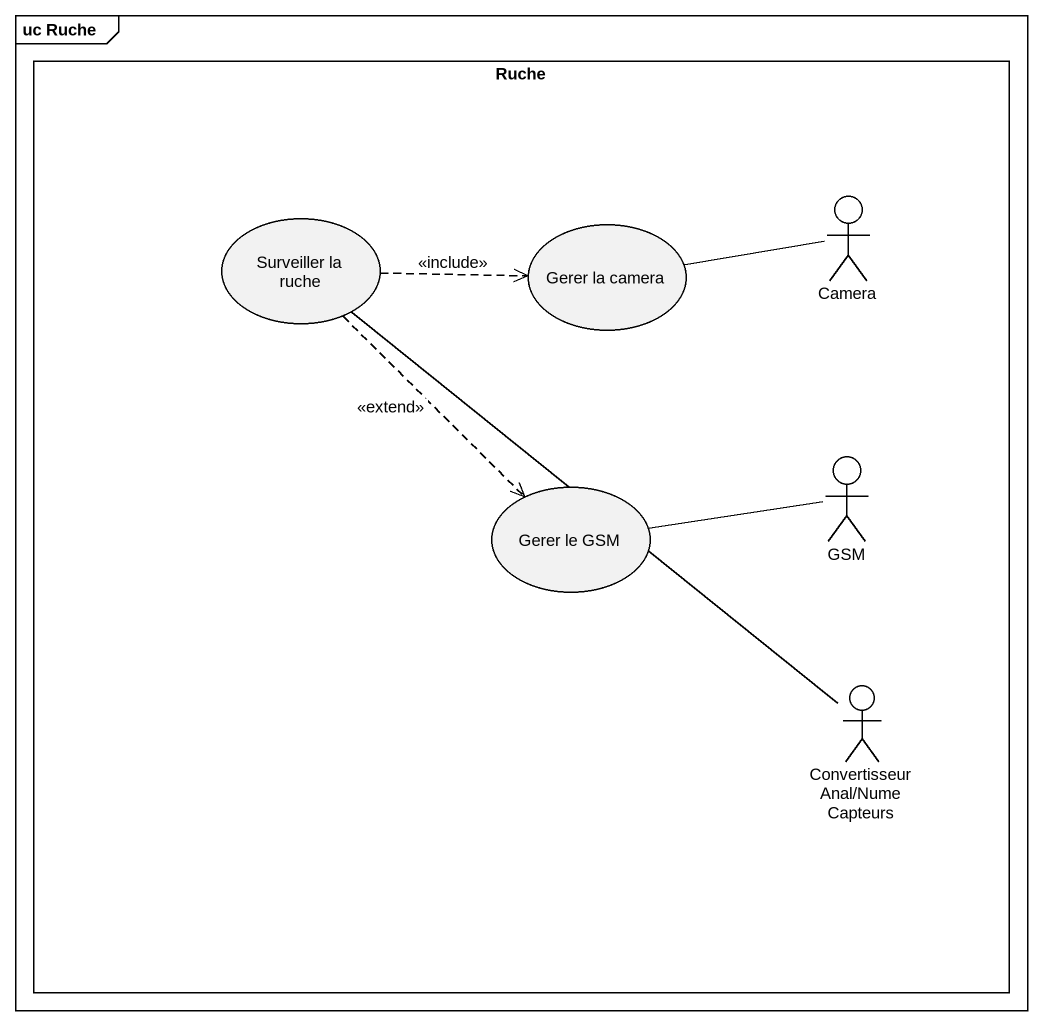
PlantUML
@startuml
mainframe uc Ruche
rectangle Ruche {
  usecase "Surveiller la ruche" as Surveiller_la_ruche
  usecase "Gerer la camera" as Gerer_la_camera
  actor Camera
  actor GSM
  usecase "Gerer le GSM" as Gerer_le_GSM
  actor "Convertisseur Anal/Nume Capteurs" as Convertisseur_Anal_Nume
}
Surveiller_la_ruche .right.> Gerer_la_camera : <<include>>
Surveiller_la_ruche ..> Gerer_le_GSM : <<extend>>
Surveiller_la_ruche -- Convertisseur_Anal_Nume
Camera -left- Gerer_la_camera
GSM -left- Gerer_le_GSM
@enduml
